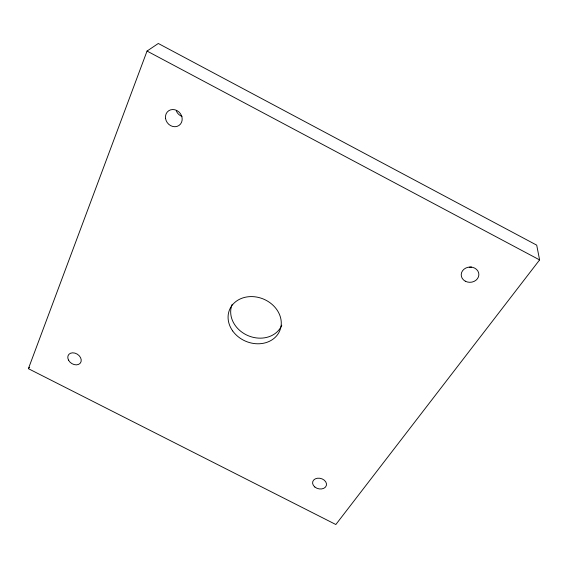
<?xml version="1.0" encoding="UTF-8"?>
<svg xmlns="http://www.w3.org/2000/svg" width="568" height="568" viewBox="0 0 568 568"><rect width="100%" height="100%" fill="white"/><g stroke="black" fill="none" stroke-linecap="round" stroke-linejoin="round"><path stroke-width="0.85" d="M28.4 368.675L147.048 51.063L158.302 43.48L536.71 245.149L539.6 259.91L335.844 524.52L28.4 368.675L29.5 367.326M147.048 51.063L539.6 259.91M281.785 325.187A26.909 22.727 23 0 1 248.166 335.695A26.909 22.727 23 0 1 232.206 304.263M182.044 116.369A8.669 7.753 53.1 0 1 176.307 110.874M471.468 267.038A8.534 7.434 -5 0 1 469.267 267.251M314.842 487.017A7.072 5.289 15 0 0 326.344 485.519A7.072 5.289 15 0 0 317.441 478.235A7.072 5.289 15 0 0 314.842 487.017M232.66 330.903A27.214 22.883 23 0 0 278.611 333.047A27.214 22.883 23 0 0 252.753 296.624A27.214 22.883 23 0 0 232.66 330.903M465.291 281.195A8.832 7.632 -3.8 0 0 478.86 274.869A8.832 7.632 -3.8 0 0 465.966 267.975A8.832 7.632 -3.8 0 0 465.291 281.195M165.529 118.307A8.982 7.966 51.6 0 0 178.963 125.478A8.982 7.966 51.6 0 0 176.975 110.582A8.982 7.966 51.6 0 0 165.529 118.307M68.487 360.091A7.221 5.439 33.1 0 0 80.138 363.321A7.221 5.439 33.1 0 0 74.898 353.111A7.221 5.439 33.1 0 0 68.487 360.091"/></g></svg>
